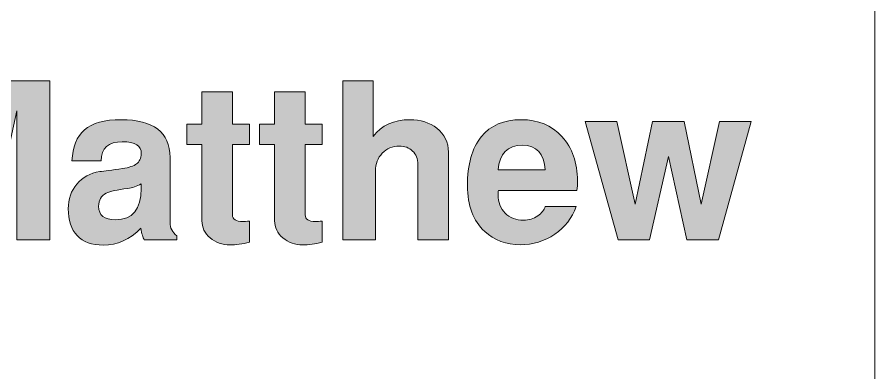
# Model space of a CAD drawing. Header units: inches. Extents: x 2 to 12.3, y -3 to -0.4.
# Drawn here: x 11.656 to 12.31, y -2.628 to -2.357 of the extents above; entities that cross this region are included whole.
import ezdxf

# ---------------------------------------------------------------- set-up
doc = ezdxf.new("R2010")
doc.units = ezdxf.units.IN
doc.header["$MEASUREMENT"] = 0
doc.layers.add('Layer 1', color=7, linetype='Continuous')

# ---------------------------------------------------------------- blocks, each defined once
blk = doc.blocks.new('block 3')
at = {"layer": 'Layer 1', "color": 7, "lineweight": 5, "true_color": 0xffffff}
blk.add_lwpolyline([(10.12031, -2.06132), (10.09715, -1.79446), (10.21175, -1.79446), (10.21175, -1.70011), (8.31017, -1.70011), (8.31017, -3.01299), (10.21175, -3.01299), (10.21175, -2.65177), (10.40857, -2.65177), (10.40857, -3.01299), (12.31017, -3.01299), (12.31017, -1.70011), (10.40828, -1.70011), (10.408, -1.79446), (10.52436, -1.79446), (10.50061, -2.06132)], dxfattribs=at)
blk = doc.blocks.new('block 52')
at = {"layer": 'Layer 1', "true_color": 0xed1f24}
h = blk.add_hatch(color=240, dxfattribs=at)
h.dxf.hatch_style = 2
h.paths.add_polyline_path([(11.68039, -2.52674), (11.65539, -2.52674), (11.65539, -2.42807), (11.63372, -2.52674), (11.60872, -2.52674), (11.58705, -2.42858), (11.58705, -2.52674), (11.56205, -2.52674), (11.56205, -2.40524), (11.59863, -2.40524), (11.62121, -2.49826), (11.64402, -2.40524), (11.68039, -2.40524)])
h = blk.add_hatch(color=240, dxfattribs=at)
h.dxf.hatch_style = 2
edge = h.paths.add_edge_path()
edge.add_spline(control_points=[(11.98471, -2.52674), (11.98471, -2.52674), (11.96138, -2.52674), (11.96138, -2.52674), (11.96138, -2.52674), (11.96138, -2.46911), (11.96138, -2.46911), (11.96138, -2.46476), (11.96005, -2.46134), (11.95738, -2.45884), (11.95471, -2.45633), (11.95132, -2.45507), (11.94721, -2.45507), (11.94199, -2.45507), (11.93766, -2.45688), (11.93422, -2.4605), (11.93077, -2.46412), (11.92905, -2.46866), (11.92905, -2.47412), (11.92905, -2.47412), (11.92905, -2.52674), (11.92905, -2.52674), (11.92905, -2.52674), (11.90405, -2.52674), (11.90405, -2.52674), (11.90405, -2.52674), (11.90405, -2.40524), (11.90405, -2.40524), (11.90405, -2.40524), (11.92738, -2.40524), (11.92738, -2.40524), (11.92738, -2.40524), (11.92738, -2.44774), (11.92738, -2.44774), (11.93372, -2.43919), (11.94305, -2.43491), (11.95538, -2.43491), (11.96349, -2.43491), (11.97032, -2.43707), (11.97588, -2.44141), (11.98177, -2.44607), (11.98471, -2.45218), (11.98471, -2.45974), (11.98471, -2.45974), (11.98471, -2.52674), (11.98471, -2.52674)], knot_values=[0, 0, 0, 0, 1, 1, 1, 2, 2, 2, 3, 3, 3, 4, 4, 4, 5, 5, 5, 6, 6, 6, 7, 7, 7, 8, 8, 8, 9, 9, 9, 10, 10, 10, 11, 11, 11, 12, 12, 12, 13, 13, 13, 14, 14, 14, 15, 15, 15, 15], degree=3, periodic=1)
h = blk.add_hatch(color=240, dxfattribs=at)
h.dxf.hatch_style = 2
edge = h.paths.add_edge_path()
edge.add_spline(control_points=[(11.83289, -2.52857), (11.82744, -2.52991), (11.8225, -2.53057), (11.81805, -2.53057), (11.81216, -2.53057), (11.80711, -2.52877), (11.80288, -2.52516), (11.79866, -2.52155), (11.79655, -2.51724), (11.79655, -2.51224), (11.79655, -2.51224), (11.79655, -2.45374), (11.79655, -2.45374), (11.79655, -2.45374), (11.78505, -2.45374), (11.78505, -2.45374), (11.78505, -2.45374), (11.78505, -2.43824), (11.78505, -2.43824), (11.78505, -2.43824), (11.79655, -2.43824), (11.79655, -2.43824), (11.79655, -2.43824), (11.79655, -2.41374), (11.79655, -2.41374), (11.79655, -2.41374), (11.81989, -2.41374), (11.81989, -2.41374), (11.81989, -2.41374), (11.81989, -2.43824), (11.81989, -2.43824), (11.81989, -2.43824), (11.83289, -2.43824), (11.83289, -2.43824), (11.83289, -2.43824), (11.83289, -2.45374), (11.83289, -2.45374), (11.83289, -2.45374), (11.81989, -2.45374), (11.81989, -2.45374), (11.81989, -2.45374), (11.81989, -2.50758), (11.81989, -2.50758), (11.81989, -2.51102), (11.8225, -2.51274), (11.82772, -2.51274), (11.82894, -2.51263), (11.83066, -2.51252), (11.83289, -2.5124), (11.83289, -2.5124), (11.83289, -2.52857), (11.83289, -2.52857)], knot_values=[0, 0, 0, 0, 1, 1, 1, 2, 2, 2, 3, 3, 3, 4, 4, 4, 5, 5, 5, 6, 6, 6, 7, 7, 7, 8, 8, 8, 9, 9, 9, 10, 10, 10, 11, 11, 11, 12, 12, 12, 13, 13, 13, 14, 14, 14, 15, 15, 15, 16, 16, 16, 17, 17, 17, 17], degree=3, periodic=1)
h = blk.add_hatch(color=240, dxfattribs=at)
h.dxf.hatch_style = 2
edge = h.paths.add_edge_path()
edge.add_spline(control_points=[(11.88838, -2.52857), (11.88293, -2.52991), (11.87799, -2.53057), (11.87355, -2.53057), (11.86766, -2.53057), (11.8626, -2.52877), (11.85838, -2.52516), (11.85415, -2.52155), (11.85204, -2.51724), (11.85204, -2.51224), (11.85204, -2.51224), (11.85204, -2.45374), (11.85204, -2.45374), (11.85204, -2.45374), (11.84055, -2.45374), (11.84055, -2.45374), (11.84055, -2.45374), (11.84055, -2.43824), (11.84055, -2.43824), (11.84055, -2.43824), (11.85204, -2.43824), (11.85204, -2.43824), (11.85204, -2.43824), (11.85204, -2.41374), (11.85204, -2.41374), (11.85204, -2.41374), (11.87538, -2.41374), (11.87538, -2.41374), (11.87538, -2.41374), (11.87538, -2.43824), (11.87538, -2.43824), (11.87538, -2.43824), (11.88838, -2.43824), (11.88838, -2.43824), (11.88838, -2.43824), (11.88838, -2.45374), (11.88838, -2.45374), (11.88838, -2.45374), (11.87538, -2.45374), (11.87538, -2.45374), (11.87538, -2.45374), (11.87538, -2.50758), (11.87538, -2.50758), (11.87538, -2.51102), (11.87799, -2.51274), (11.88321, -2.51274), (11.88443, -2.51263), (11.88616, -2.51252), (11.88838, -2.5124), (11.88838, -2.5124), (11.88838, -2.52857), (11.88838, -2.52857)], knot_values=[0, 0, 0, 0, 1, 1, 1, 2, 2, 2, 3, 3, 3, 4, 4, 4, 5, 5, 5, 6, 6, 6, 7, 7, 7, 8, 8, 8, 9, 9, 9, 10, 10, 10, 11, 11, 11, 12, 12, 12, 13, 13, 13, 14, 14, 14, 15, 15, 15, 16, 16, 16, 17, 17, 17, 17], degree=3, periodic=1)
h = blk.add_hatch(color=240, dxfattribs=at)
h.dxf.hatch_style = 2
edge = h.paths.add_edge_path()
edge.add_spline(control_points=[(11.77738, -2.52674), (11.77738, -2.52674), (11.75256, -2.52674), (11.75256, -2.52674), (11.75144, -2.52496), (11.75061, -2.52202), (11.75005, -2.5179), (11.7415, -2.52646), (11.73189, -2.53074), (11.72122, -2.53074), (11.71255, -2.53074), (11.70594, -2.52832), (11.70139, -2.52349), (11.69683, -2.51866), (11.69455, -2.5118), (11.69455, -2.50291), (11.69455, -2.49557), (11.69672, -2.4893), (11.70106, -2.48408), (11.70539, -2.47885), (11.71122, -2.47569), (11.71855, -2.47458), (11.722, -2.47413), (11.72783, -2.47335), (11.73606, -2.47224), (11.74094, -2.47146), (11.74447, -2.47027), (11.74664, -2.46866), (11.74881, -2.46705), (11.74999, -2.46446), (11.75022, -2.4609), (11.75056, -2.4548), (11.74572, -2.45174), (11.73572, -2.45174), (11.72527, -2.45174), (11.71989, -2.45663), (11.71956, -2.4664), (11.71956, -2.4664), (11.69739, -2.4664), (11.69739, -2.4664), (11.69783, -2.45574), (11.70102, -2.44782), (11.70697, -2.44265), (11.71291, -2.43749), (11.72222, -2.43491), (11.73489, -2.43491), (11.75977, -2.43491), (11.77222, -2.44452), (11.77222, -2.46374), (11.77222, -2.46374), (11.77222, -2.51357), (11.77222, -2.51357), (11.77222, -2.51746), (11.77394, -2.52085), (11.77738, -2.52374), (11.77738, -2.52374), (11.77738, -2.52674), (11.77738, -2.52674)], knot_values=[0, 0, 0, 0, 1, 1, 1, 2, 2, 2, 3, 3, 3, 4, 4, 4, 5, 5, 5, 6, 6, 6, 7, 7, 7, 8, 8, 8, 9, 9, 9, 10, 10, 10, 11, 11, 11, 12, 12, 12, 13, 13, 13, 14, 14, 14, 15, 15, 15, 16, 16, 16, 17, 17, 17, 18, 18, 18, 19, 19, 19, 19], degree=3, periodic=1)
edge = h.paths.add_edge_path()
edge.add_spline(control_points=[(11.75022, -2.48741), (11.75022, -2.48741), (11.75022, -2.48391), (11.75022, -2.48391), (11.74687, -2.4858), (11.74346, -2.48697), (11.74, -2.48741), (11.73185, -2.48841), (11.72638, -2.48963), (11.72359, -2.49108), (11.71967, -2.49297), (11.71772, -2.4963), (11.71772, -2.50107), (11.71772, -2.50796), (11.72202, -2.51141), (11.73062, -2.51141), (11.74369, -2.51141), (11.75022, -2.5034), (11.75022, -2.48741)], knot_values=[0, 0, 0, 0, 1, 1, 1, 2, 2, 2, 3, 3, 3, 4, 4, 4, 5, 5, 5, 6, 6, 6, 6], degree=3, periodic=1)
h = blk.add_hatch(color=240, dxfattribs=at)
h.dxf.hatch_style = 2
edge = h.paths.add_edge_path()
edge.add_spline(control_points=[(12.08322, -2.48174), (12.08322, -2.48441), (12.08305, -2.4868), (12.08272, -2.48891), (12.08272, -2.48891), (12.02288, -2.48891), (12.02288, -2.48891), (12.02266, -2.48958), (12.02255, -2.49063), (12.02255, -2.49207), (12.02255, -2.49797), (12.02437, -2.50271), (12.02799, -2.50632), (12.03163, -2.50994), (12.03636, -2.51174), (12.0422, -2.51174), (12.04605, -2.51174), (12.04963, -2.51063), (12.05293, -2.50841), (12.05591, -2.5063), (12.05778, -2.50391), (12.05855, -2.50124), (12.05855, -2.50124), (12.08221, -2.50124), (12.08221, -2.50124), (12.0791, -2.51002), (12.07363, -2.51708), (12.0658, -2.52241), (12.05796, -2.52774), (12.04921, -2.53041), (12.03955, -2.53041), (12.02877, -2.53041), (12.01971, -2.52702), (12.01238, -2.52024), (12.0036, -2.51213), (11.99921, -2.50052), (11.99921, -2.48541), (11.99921, -2.46918), (12.00274, -2.45671), (12.0098, -2.44799), (12.01685, -2.43927), (12.02699, -2.43491), (12.04022, -2.43491), (12.0531, -2.43491), (12.06349, -2.43922), (12.07138, -2.44782), (12.07927, -2.45643), (12.08322, -2.46774), (12.08322, -2.48174)], knot_values=[0, 0, 0, 0, 1, 1, 1, 2, 2, 2, 3, 3, 3, 4, 4, 4, 5, 5, 5, 6, 6, 6, 7, 7, 7, 8, 8, 8, 9, 9, 9, 10, 10, 10, 11, 11, 11, 12, 12, 12, 13, 13, 13, 14, 14, 14, 15, 15, 15, 16, 16, 16, 16], degree=3, periodic=1)
edge = h.paths.add_edge_path()
edge.add_spline(control_points=[(12.05855, -2.47324), (12.05787, -2.46069), (12.05204, -2.45441), (12.04106, -2.45441), (12.02995, -2.45441), (12.02378, -2.46069), (12.02255, -2.47324), (12.02255, -2.47324), (12.05855, -2.47324), (12.05855, -2.47324)], knot_values=[0, 0, 0, 0, 1, 1, 1, 2, 2, 2, 3, 3, 3, 3], degree=3, periodic=1)
h = blk.add_hatch(color=240, dxfattribs=at)
h.dxf.hatch_style = 2
h.paths.add_polyline_path([(12.21588, -2.43641), (12.19073, -2.52674), (12.16674, -2.52674), (12.15255, -2.46294), (12.13823, -2.52674), (12.11422, -2.52674), (12.08904, -2.43641), (12.11321, -2.43641), (12.12721, -2.49957), (12.14037, -2.43641), (12.16454, -2.43641), (12.17771, -2.49941), (12.19171, -2.43641)])
at = {"layer": 'Layer 1', "lineweight": 0}
for points in [[(11.68039, -2.52674), (11.65539, -2.52674), (11.65539, -2.42807), (11.63372, -2.52674), (11.60872, -2.52674), (11.58705, -2.42858), (11.58705, -2.52674), (11.56205, -2.52674), (11.56205, -2.40524), (11.59863, -2.40524), (11.62121, -2.49826), (11.64402, -2.40524), (11.68039, -2.40524), (11.68039, -2.52674)], [(12.21588, -2.43641), (12.19073, -2.52674), (12.16674, -2.52674), (12.15255, -2.46294), (12.13823, -2.52674), (12.11422, -2.52674), (12.08904, -2.43641), (12.11321, -2.43641), (12.12721, -2.49957), (12.14037, -2.43641), (12.16454, -2.43641), (12.17771, -2.49941), (12.19171, -2.43641), (12.21588, -2.43641)]]:
    blk.add_lwpolyline(points, dxfattribs=at)
for points, knots in [([(11.98471, -2.52674), (11.98471, -2.52674), (11.96138, -2.52674), (11.96138, -2.52674), (11.96138, -2.52674), (11.96138, -2.46911), (11.96138, -2.46911), (11.96138, -2.46476), (11.96005, -2.46134), (11.95738, -2.45884), (11.95471, -2.45633), (11.95132, -2.45507), (11.94721, -2.45507), (11.94199, -2.45507), (11.93766, -2.45688), (11.93422, -2.4605), (11.93077, -2.46412), (11.92905, -2.46866), (11.92905, -2.47412), (11.92905, -2.47412), (11.92905, -2.52674), (11.92905, -2.52674), (11.92905, -2.52674), (11.90405, -2.52674), (11.90405, -2.52674), (11.90405, -2.52674), (11.90405, -2.40524), (11.90405, -2.40524), (11.90405, -2.40524), (11.92738, -2.40524), (11.92738, -2.40524), (11.92738, -2.40524), (11.92738, -2.44774), (11.92738, -2.44774), (11.93372, -2.43919), (11.94305, -2.43491), (11.95538, -2.43491), (11.96349, -2.43491), (11.97032, -2.43707), (11.97588, -2.44141), (11.98177, -2.44607), (11.98471, -2.45218), (11.98471, -2.45974), (11.98471, -2.45974), (11.98471, -2.52674), (11.98471, -2.52674)], [0, 0, 0, 0, 1, 1, 1, 2, 2, 2, 3, 3, 3, 4, 4, 4, 5, 5, 5, 6, 6, 6, 7, 7, 7, 8, 8, 8, 9, 9, 9, 10, 10, 10, 11, 11, 11, 12, 12, 12, 13, 13, 13, 14, 14, 14, 15, 15, 15, 15]), ([(11.83289, -2.52857), (11.82744, -2.52991), (11.8225, -2.53057), (11.81805, -2.53057), (11.81216, -2.53057), (11.80711, -2.52877), (11.80288, -2.52516), (11.79866, -2.52155), (11.79655, -2.51724), (11.79655, -2.51224), (11.79655, -2.51224), (11.79655, -2.45374), (11.79655, -2.45374), (11.79655, -2.45374), (11.78505, -2.45374), (11.78505, -2.45374), (11.78505, -2.45374), (11.78505, -2.43824), (11.78505, -2.43824), (11.78505, -2.43824), (11.79655, -2.43824), (11.79655, -2.43824), (11.79655, -2.43824), (11.79655, -2.41374), (11.79655, -2.41374), (11.79655, -2.41374), (11.81989, -2.41374), (11.81989, -2.41374), (11.81989, -2.41374), (11.81989, -2.43824), (11.81989, -2.43824), (11.81989, -2.43824), (11.83289, -2.43824), (11.83289, -2.43824), (11.83289, -2.43824), (11.83289, -2.45374), (11.83289, -2.45374), (11.83289, -2.45374), (11.81989, -2.45374), (11.81989, -2.45374), (11.81989, -2.45374), (11.81989, -2.50758), (11.81989, -2.50758), (11.81989, -2.51102), (11.8225, -2.51274), (11.82772, -2.51274), (11.82894, -2.51263), (11.83066, -2.51252), (11.83289, -2.5124), (11.83289, -2.5124), (11.83289, -2.52857), (11.83289, -2.52857)], [0, 0, 0, 0, 1, 1, 1, 2, 2, 2, 3, 3, 3, 4, 4, 4, 5, 5, 5, 6, 6, 6, 7, 7, 7, 8, 8, 8, 9, 9, 9, 10, 10, 10, 11, 11, 11, 12, 12, 12, 13, 13, 13, 14, 14, 14, 15, 15, 15, 16, 16, 16, 17, 17, 17, 17]), ([(11.88838, -2.52857), (11.88293, -2.52991), (11.87799, -2.53057), (11.87355, -2.53057), (11.86766, -2.53057), (11.8626, -2.52877), (11.85838, -2.52516), (11.85415, -2.52155), (11.85204, -2.51724), (11.85204, -2.51224), (11.85204, -2.51224), (11.85204, -2.45374), (11.85204, -2.45374), (11.85204, -2.45374), (11.84055, -2.45374), (11.84055, -2.45374), (11.84055, -2.45374), (11.84055, -2.43824), (11.84055, -2.43824), (11.84055, -2.43824), (11.85204, -2.43824), (11.85204, -2.43824), (11.85204, -2.43824), (11.85204, -2.41374), (11.85204, -2.41374), (11.85204, -2.41374), (11.87538, -2.41374), (11.87538, -2.41374), (11.87538, -2.41374), (11.87538, -2.43824), (11.87538, -2.43824), (11.87538, -2.43824), (11.88838, -2.43824), (11.88838, -2.43824), (11.88838, -2.43824), (11.88838, -2.45374), (11.88838, -2.45374), (11.88838, -2.45374), (11.87538, -2.45374), (11.87538, -2.45374), (11.87538, -2.45374), (11.87538, -2.50758), (11.87538, -2.50758), (11.87538, -2.51102), (11.87799, -2.51274), (11.88321, -2.51274), (11.88443, -2.51263), (11.88616, -2.51252), (11.88838, -2.5124), (11.88838, -2.5124), (11.88838, -2.52857), (11.88838, -2.52857)], [0, 0, 0, 0, 1, 1, 1, 2, 2, 2, 3, 3, 3, 4, 4, 4, 5, 5, 5, 6, 6, 6, 7, 7, 7, 8, 8, 8, 9, 9, 9, 10, 10, 10, 11, 11, 11, 12, 12, 12, 13, 13, 13, 14, 14, 14, 15, 15, 15, 16, 16, 16, 17, 17, 17, 17]), ([(11.77738, -2.52674), (11.77738, -2.52674), (11.75256, -2.52674), (11.75256, -2.52674), (11.75144, -2.52496), (11.75061, -2.52202), (11.75005, -2.5179), (11.7415, -2.52646), (11.73189, -2.53074), (11.72122, -2.53074), (11.71255, -2.53074), (11.70594, -2.52832), (11.70139, -2.52349), (11.69683, -2.51866), (11.69455, -2.5118), (11.69455, -2.50291), (11.69455, -2.49557), (11.69672, -2.4893), (11.70106, -2.48408), (11.70539, -2.47885), (11.71122, -2.47569), (11.71855, -2.47458), (11.722, -2.47413), (11.72783, -2.47335), (11.73606, -2.47224), (11.74094, -2.47146), (11.74447, -2.47027), (11.74664, -2.46866), (11.74881, -2.46705), (11.74999, -2.46446), (11.75022, -2.4609), (11.75056, -2.4548), (11.74572, -2.45174), (11.73572, -2.45174), (11.72527, -2.45174), (11.71989, -2.45663), (11.71956, -2.4664), (11.71956, -2.4664), (11.69739, -2.4664), (11.69739, -2.4664), (11.69783, -2.45574), (11.70102, -2.44782), (11.70697, -2.44265), (11.71291, -2.43749), (11.72222, -2.43491), (11.73489, -2.43491), (11.75977, -2.43491), (11.77222, -2.44452), (11.77222, -2.46374), (11.77222, -2.46374), (11.77222, -2.51357), (11.77222, -2.51357), (11.77222, -2.51746), (11.77394, -2.52085), (11.77738, -2.52374), (11.77738, -2.52374), (11.77738, -2.52674), (11.77738, -2.52674)], [0, 0, 0, 0, 1, 1, 1, 2, 2, 2, 3, 3, 3, 4, 4, 4, 5, 5, 5, 6, 6, 6, 7, 7, 7, 8, 8, 8, 9, 9, 9, 10, 10, 10, 11, 11, 11, 12, 12, 12, 13, 13, 13, 14, 14, 14, 15, 15, 15, 16, 16, 16, 17, 17, 17, 18, 18, 18, 19, 19, 19, 19]), ([(12.08322, -2.48174), (12.08322, -2.48441), (12.08305, -2.4868), (12.08272, -2.48891), (12.08272, -2.48891), (12.02288, -2.48891), (12.02288, -2.48891), (12.02266, -2.48958), (12.02255, -2.49063), (12.02255, -2.49207), (12.02255, -2.49797), (12.02437, -2.50271), (12.02799, -2.50632), (12.03163, -2.50994), (12.03636, -2.51174), (12.0422, -2.51174), (12.04605, -2.51174), (12.04963, -2.51063), (12.05293, -2.50841), (12.05591, -2.5063), (12.05778, -2.50391), (12.05855, -2.50124), (12.05855, -2.50124), (12.08221, -2.50124), (12.08221, -2.50124), (12.0791, -2.51002), (12.07363, -2.51708), (12.0658, -2.52241), (12.05796, -2.52774), (12.04921, -2.53041), (12.03955, -2.53041), (12.02877, -2.53041), (12.01971, -2.52702), (12.01238, -2.52024), (12.0036, -2.51213), (11.99921, -2.50052), (11.99921, -2.48541), (11.99921, -2.46918), (12.00274, -2.45671), (12.0098, -2.44799), (12.01685, -2.43927), (12.02699, -2.43491), (12.04022, -2.43491), (12.0531, -2.43491), (12.06349, -2.43922), (12.07138, -2.44782), (12.07927, -2.45643), (12.08322, -2.46774), (12.08322, -2.48174)], [0, 0, 0, 0, 1, 1, 1, 2, 2, 2, 3, 3, 3, 4, 4, 4, 5, 5, 5, 6, 6, 6, 7, 7, 7, 8, 8, 8, 9, 9, 9, 10, 10, 10, 11, 11, 11, 12, 12, 12, 13, 13, 13, 14, 14, 14, 15, 15, 15, 16, 16, 16, 16]), ([(12.05855, -2.47324), (12.05787, -2.46069), (12.05204, -2.45441), (12.04106, -2.45441), (12.02995, -2.45441), (12.02378, -2.46069), (12.02255, -2.47324), (12.02255, -2.47324), (12.05855, -2.47324), (12.05855, -2.47324)], [0, 0, 0, 0, 1, 1, 1, 2, 2, 2, 3, 3, 3, 3]), ([(11.75022, -2.48741), (11.75022, -2.48741), (11.75022, -2.48391), (11.75022, -2.48391), (11.74687, -2.4858), (11.74346, -2.48697), (11.74, -2.48741), (11.73185, -2.48841), (11.72638, -2.48963), (11.72359, -2.49108), (11.71967, -2.49297), (11.71772, -2.4963), (11.71772, -2.50107), (11.71772, -2.50796), (11.72202, -2.51141), (11.73062, -2.51141), (11.74369, -2.51141), (11.75022, -2.5034), (11.75022, -2.48741)], [0, 0, 0, 0, 1, 1, 1, 2, 2, 2, 3, 3, 3, 4, 4, 4, 5, 5, 5, 6, 6, 6, 6])]:
    blk.add_open_spline(points, degree=3, knots=knots, dxfattribs=at)
blk = doc.blocks.new('block 50')
at = {"layer": 'Layer 1'}
blk.add_blockref('block 52', (0, 0), dxfattribs=at)

msp = doc.modelspace()

# ---------------------------------------------------------------- block references
at = {"layer": 'Layer 1'}
for name in ['block 3', 'block 50']:
    msp.add_blockref(name, (0, 0), dxfattribs=at)

doc.saveas('drawing.dxf')
